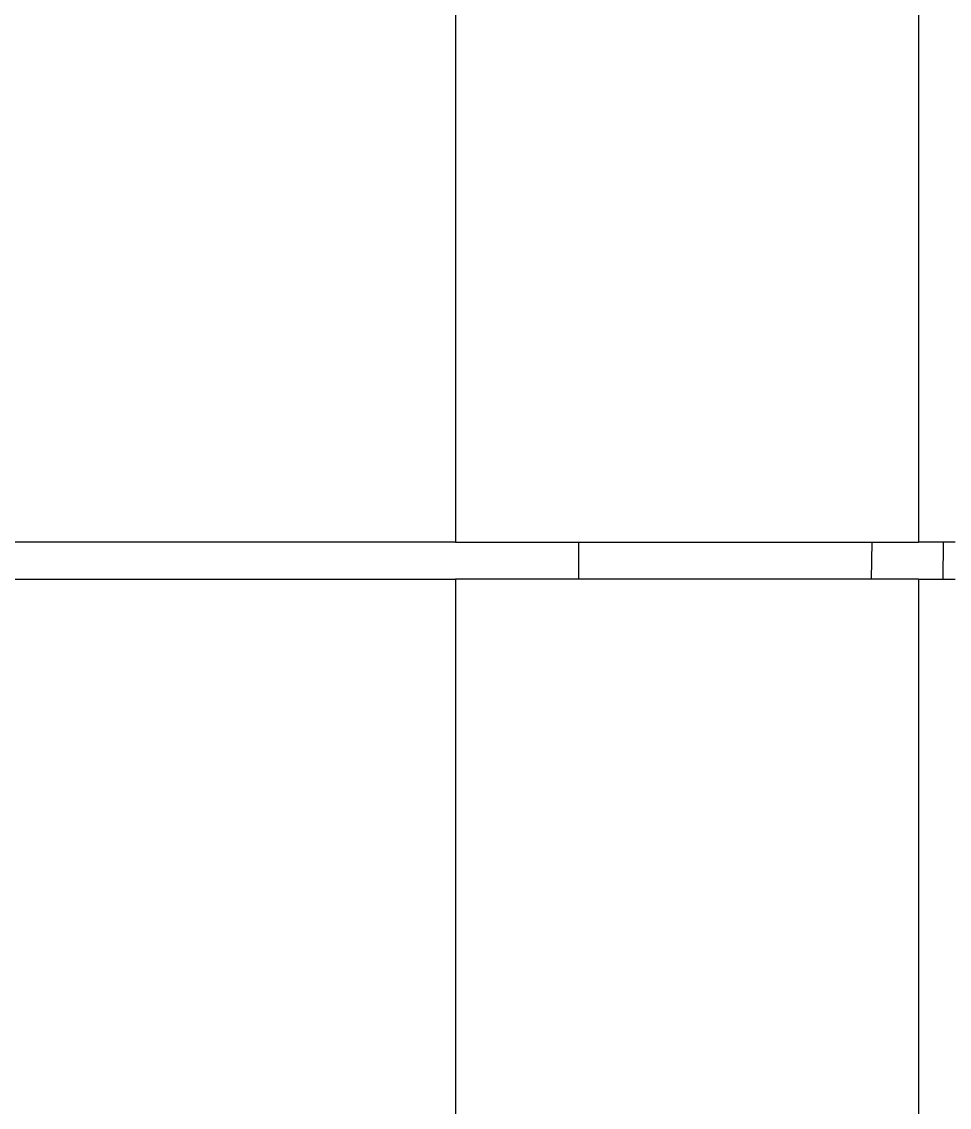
# Model space of a CAD drawing. Extents: x 16.5 to 113.1, y 4.4 to 84.5.
# Drawn here: x 27.104 to 28.105, y 35.317 to 36.488 of the extents above; entities that cross this region are included whole.
import ezdxf

# ---------------------------------------------------------------- set-up
doc = ezdxf.new("R2010")
doc.units = 0
doc.header["$MEASUREMENT"] = 0
doc.layers.add('OBJECT', color=7, linetype='CONTINUOUS')

msp = doc.modelspace()

# ---------------------------------------------------------------- linework, layer by layer
at = {"layer": 'OBJECT'}
for p, q in [((27.5718, 37.8659), (27.5718, 35.9265)), ((28.0718, 37.7714), (28.0718, 35.9265)), ((27.5718, 35.9265), (27.0721, 35.9265)), ((27.7051, 35.8865), (27.7052, 35.9265)), ((28.0211, 35.8865), (28.0218, 35.9265)), ((28.1112, 35.9265), (28.0718, 35.9265)), ((28.0984, 35.8865), (28.0988, 35.9265)), ((27.0721, 35.8865), (27.5718, 35.8865)), ((27.5718, 35.8865), (27.5718, 33.947)), ((28.0718, 35.8865), (28.0718, 34.0416)), ((28.0718, 35.8865), (28.1112, 35.8865))]:
    msp.add_line(p, q, dxfattribs=at)
for points, knots in [([(27.5718, 35.9265), (27.6372, 35.9265), (27.7727, 35.9265), (27.9412, 35.9265), (28.0375, 35.9265), (28.0718, 35.9265)], [0, 0, 0, 0, 0.375049, 0.776984, 1, 1, 1, 1]), ([(28.0718, 35.8865), (28.0273, 35.8865), (27.9372, 35.8865), (27.7691, 35.8865), (27.6448, 35.8865), (27.5718, 35.8865)], [0, 0, 0, 0, 0.287513, 0.581795, 1, 1, 1, 1])]:
    msp.add_open_spline(points, degree=3, knots=knots, dxfattribs=at)

doc.saveas('drawing.dxf')
